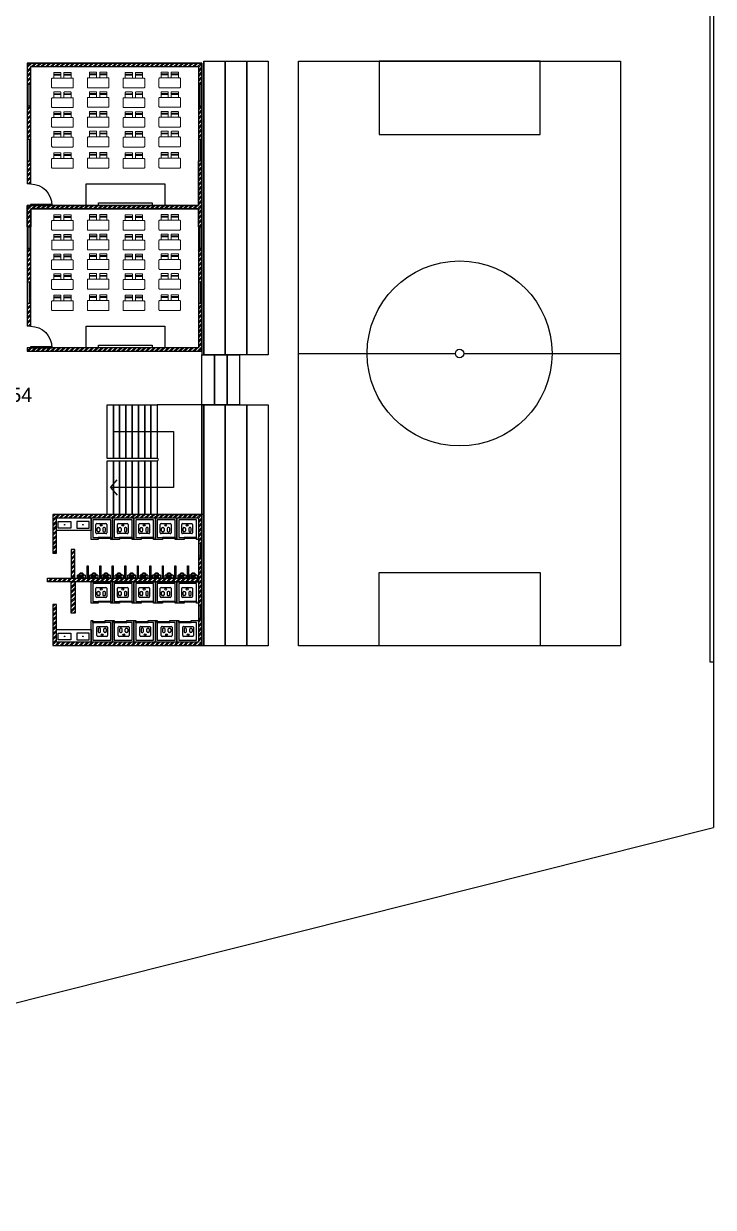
# Model space of a CAD drawing. Header units: metres. Extents: x 217 to 1422, y -179 to 129.
# Drawn here: x 1235.7 to 1274.2, y 19.9 to 86.1 of the extents above; entities that cross this region are included whole.
import ezdxf

# ---------------------------------------------------------------- set-up
doc = ezdxf.new("R2010")
doc.units = ezdxf.units.M
doc.header["$LTSCALE"] = 0.5
doc.header["$MEASUREMENT"] = 0
doc.layers.add('FURNITURE F 1 100', color=255, linetype='Continuous', lineweight=13)
doc.styles.get("Standard").update_dxf_attribs({"font": 'arial.ttf'})
pattern_1 = [(45, (801.5905, 0), (-0.13258252, 0.13258252), []), (45, (801.67888, 0), (-0.13258252, 0.13258252), [])]

# ---------------------------------------------------------------- blocks, each defined once
blk = doc.blocks.new('*U20')
at = {"transparency": 33554687}
for p, q in [((-40, 0), (-40, 6)), ((0, 0), (0, 6))]:
    blk.add_line(p, q, dxfattribs=at)
blk.add_lwpolyline([(0, 0), (-40, 0), (-40, 1.75), (0, 1.75)], close=True, dxfattribs=at)
blk = doc.blocks.new('xixom3')
for p, q in [((-360, 56), (-360, 608)), ((-304, 665), (304, 665)), ((304, 0), (-304, 0)), ((-273, 179), (-273, 343)), ((-216, 399), (-163, 399)), ((-163, 122), (-216, 122)), ((-107, 343), (-107, 179)), ((107, 343), (107, 179)), ((216, 399), (163, 399)), ((163, 122), (216, 122)), ((273, 179), (273, 343)), ((360, 608), (360, 56))]:
    blk.add_line(p, q)
blk.add_circle((0, 553), 60.6)
for centre, start, end in [((-304, 608), 90, 180), ((-304, 56), 180, 270), ((-216, 343), 90, 180), ((-216, 179), 180, 270), ((-163, 343), 0, 90), ((-163, 179), 270, 0), ((163, 343), 90, 180), ((163, 179), 180, 270), ((216, 343), 0, 90), ((216, 179), 270, 0), ((304, 608), 0, 90), ((304, 56), 270, 0)]:
    blk.add_arc(centre, 56.4, start, end)
blk = doc.blocks.new('mb-tieunam2')
for p, q in [((-225, 0), (225, 0)), ((-225, -175), (-225, 0)), ((96.25, 0), (166.25, 0)), ((225, 0), (225, -175)), ((-225, -175), (-175, -175)), ((-175, -175), (-150, -150)), ((-150, -150), (150, -150)), ((-24.5, -66.2525), (-122.5, -66.2525)), ((-122.5, -83.75), (-24.5, -83.75)), ((19.325, -57.5), (113.75, -57.5)), ((113.75, -92.5), (19.6, -92.5)), ((105, -8.75), (157.5, -8.75)), ((105, -40), (105, -48.75)), ((157.5, -40), (105, -40)), ((105, -48.75), (157.5, -48.75)), ((105, -101.25), (105, -110.0025)), ((157.5, -101.25), (105, -101.25)), ((105, -110.0025), (157.5, -110.0025)), ((113.75, -8.75), (113.75, -40)), ((113.75, -48.75), (113.75, -101.25)), ((148.75, -40), (148.75, -8.75)), ((148.75, -101.25), (148.75, -48.75)), ((150, -150), (175, -175)), ((157.5, -48.75), (157.5, -40)), ((157.5, -110.0025), (157.5, -101.25)), ((175, -175), (225, -175))]:
    blk.add_line(p, q)
blk.add_circle((0, -75), 26.25)
for centre, radius, start, end in [((105.375, 0.385), 9.1422, 182.4084, 267.5916), ((157.125, 0.385), 9.1422, 272.4084, 357.5916), ((0, -150), 150, 180, 0), ((-122.5, -75), 8.75, 90, 270), ((0, -150), 112.5, 180, 0), ((0, -75), 43.75, 22.85047, 168.577), ((0, -75), 43.75, 191.8763, 336.5863)]:
    blk.add_arc(centre, radius, start, end)
blk = doc.blocks.new('WC')
at = {"transparency": 33554687}
for points in [[(365.917, 44.487), (365.917, 46.455), (373.849, 46.455), (373.849, 39.52), (365.917, 39.52), (365.917, 41.621), (365.717, 41.621), (365.717, 39.32), (374.049, 39.32), (374.049, 46.655), (365.717, 46.655), (365.717, 44.487)], [(365.917, 46.455), (367.849, 46.455), (367.849, 45.758), (365.917, 45.758)], [(368.949, 45.355), (368.949, 46.355), (367.949, 46.355), (367.949, 45.355), (368.249, 45.355), (368.249, 45.255), (367.849, 45.255), (367.849, 46.455), (369.049, 46.455), (369.049, 45.255), (368.949, 45.255)], [(370.149, 45.355), (370.149, 46.355), (369.149, 46.355), (369.149, 45.355), (369.449, 45.355), (369.449, 45.255), (369.049, 45.255), (369.049, 46.455), (370.249, 46.455), (370.249, 45.255), (370.149, 45.255)], [(371.349, 45.355), (371.349, 46.355), (370.349, 46.355), (370.349, 45.355), (370.649, 45.355), (370.649, 45.255), (370.249, 45.255), (370.249, 46.455), (371.449, 46.455), (371.449, 45.255), (371.349, 45.255)], [(372.549, 45.355), (372.549, 46.355), (371.549, 46.355), (371.549, 45.355), (371.849, 45.355), (371.849, 45.255), (371.449, 45.255), (371.449, 46.455), (372.649, 46.455), (372.649, 45.255), (372.549, 45.255)], [(373.749, 45.355), (373.749, 46.355), (372.749, 46.355), (372.749, 45.355), (373.049, 45.355), (373.049, 45.255), (372.649, 45.255), (372.649, 46.455), (373.849, 46.455), (373.849, 45.255), (373.749, 45.255)], [(366.022, 46.263), (366.718, 46.263), (366.718, 45.888), (366.022, 45.888)], [(367.745, 46.263), (367.049, 46.263), (367.049, 45.888), (367.745, 45.888)], [(366.741, 43.087), (366.941, 43.087), (366.941, 44.687), (366.741, 44.687)], [(367.689, 43.087), (367.639, 43.087), (367.639, 43.787), (367.689, 43.787)], [(368.389, 43.087), (368.339, 43.087), (368.339, 43.787), (368.389, 43.787)], [(369.089, 43.087), (369.039, 43.087), (369.039, 43.787), (369.089, 43.787)], [(369.789, 43.087), (369.739, 43.087), (369.739, 43.787), (369.789, 43.787)], [(370.489, 43.087), (370.439, 43.087), (370.439, 43.787), (370.489, 43.787)], [(371.189, 43.087), (371.139, 43.087), (371.139, 43.787), (371.189, 43.787)], [(371.889, 43.087), (371.839, 43.087), (371.839, 43.787), (371.889, 43.787)], [(372.589, 43.087), (372.539, 43.087), (372.539, 43.787), (372.589, 43.787)], [(373.289, 43.087), (373.239, 43.087), (373.239, 43.787), (373.289, 43.787)], [(365.417, 43.087), (373.849, 43.087), (373.849, 42.887), (365.417, 42.887)], [(366.746, 42.887), (366.964, 42.887), (366.964, 41.132), (366.746, 41.132)], [(368.949, 41.787), (368.949, 42.787), (367.949, 42.787), (367.949, 41.787), (368.249, 41.787), (368.249, 41.687), (367.849, 41.687), (367.849, 42.887), (369.049, 42.887), (369.049, 41.687), (368.949, 41.687)], [(370.149, 41.787), (370.149, 42.787), (369.149, 42.787), (369.149, 41.787), (369.449, 41.787), (369.449, 41.687), (369.049, 41.687), (369.049, 42.887), (370.249, 42.887), (370.249, 41.687), (370.149, 41.687)], [(371.349, 41.787), (371.349, 42.787), (370.349, 42.787), (370.349, 41.787), (370.649, 41.787), (370.649, 41.687), (370.249, 41.687), (370.249, 42.887), (371.449, 42.887), (371.449, 41.687), (371.349, 41.687)], [(372.549, 41.787), (372.549, 42.787), (371.549, 42.787), (371.549, 41.787), (371.849, 41.787), (371.849, 41.687), (371.449, 41.687), (371.449, 42.887), (372.649, 42.887), (372.649, 41.687), (372.549, 41.687)], [(373.749, 41.787), (373.749, 42.787), (372.749, 42.787), (372.749, 41.787), (373.049, 41.787), (373.049, 41.687), (372.649, 41.687), (372.649, 42.887), (373.849, 42.887), (373.849, 41.687), (373.749, 41.687)], [(367.949, 40.62), (367.949, 39.62), (368.949, 39.62), (368.949, 40.62), (368.649, 40.62), (368.649, 40.72), (369.049, 40.72), (369.049, 39.52), (367.849, 39.52), (367.849, 40.72), (367.949, 40.72)], [(369.149, 40.62), (369.149, 39.62), (370.149, 39.62), (370.149, 40.62), (369.849, 40.62), (369.849, 40.72), (370.249, 40.72), (370.249, 39.52), (369.049, 39.52), (369.049, 40.72), (369.149, 40.72)], [(370.349, 40.62), (370.349, 39.62), (371.349, 39.62), (371.349, 40.62), (371.049, 40.62), (371.049, 40.72), (371.449, 40.72), (371.449, 39.52), (370.249, 39.52), (370.249, 40.72), (370.349, 40.72)], [(371.549, 40.62), (371.549, 39.62), (372.549, 39.62), (372.549, 40.62), (372.249, 40.62), (372.249, 40.72), (372.649, 40.72), (372.649, 39.52), (371.449, 39.52), (371.449, 40.72), (371.549, 40.72)], [(372.749, 40.62), (372.749, 39.62), (373.749, 39.62), (373.749, 40.62), (373.449, 40.62), (373.449, 40.72), (373.849, 40.72), (373.849, 39.52), (372.649, 39.52), (372.649, 40.72), (372.749, 40.72)], [(365.917, 40.217), (367.849, 40.217), (367.849, 39.52), (365.917, 39.52)], [(366.022, 40.025), (366.718, 40.025), (366.718, 39.65), (366.022, 39.65)], [(367.745, 40.025), (367.049, 40.025), (367.049, 39.65), (367.745, 39.65)]]:
    blk.add_lwpolyline(points, close=True, dxfattribs=at)
for centre in [(366.37, 46.075), (367.397, 46.075), (366.37, 39.837), (367.397, 39.837)]:
    blk.add_circle(centre, 0.0158, dxfattribs=at)
for name, p, xscale, yscale, zscale in [('xixom3', (368.423, 45.581), 0.0008390603702762252, 0.0008390603702762252, 0.0008390603702762252), ('xixom3', (369.623, 45.581), 0.0008390603702762252, 0.0008390603702762252, 0.0008390603702762252), ('xixom3', (370.823, 45.581), 0.0008390603702762252, 0.0008390603702762252, 0.0008390603702762252), ('xixom3', (372.023, 45.581), 0.0008390603702762252, 0.0008390603702762252, 0.0008390603702762252), ('xixom3', (373.223, 45.581), 0.0008390603702762252, 0.0008390603702762252, 0.0008390603702762252), ('xixom3', (368.423, 42.013), 0.0008390603702762252, 0.0008390603702762252, 0.0008390603702762252), ('xixom3', (369.623, 42.013), 0.0008390603702762252, 0.0008390603702762252, 0.0008390603702762252), ('xixom3', (370.823, 42.013), 0.0008390603702762252, 0.0008390603702762252, 0.0008390603702762252), ('xixom3', (372.023, 42.013), 0.0008390603702762252, 0.0008390603702762252, 0.0008390603702762252), ('xixom3', (373.223, 42.013), 0.0008390603702762252, 0.0008390603702762252, 0.0008390603702762252), ('*U20', (367.949, 40.615), -0.01749999999999975, 0.01749999999999975, 0.01749999999999975), ('*U20', (369.149, 40.615), -0.01749999999999975, 0.01749999999999975, 0.01749999999999975), ('*U20', (370.349, 40.615), -0.01749999999999975, 0.01749999999999975, 0.01749999999999975), ('*U20', (371.549, 40.615), -0.01749999999999975, 0.01749999999999975, 0.01749999999999975), ('*U20', (372.749, 40.615), -0.01749999999999975, 0.01749999999999975, 0.01749999999999975)]:
    blk.add_blockref(name, p, dxfattribs=dict(at, xscale=xscale, yscale=yscale, zscale=zscale))
at = {"transparency": 33554687, "rotation": 180}
for name, p, xscale, yscale, zscale in [('*U20', (368.949, 45.36), -0.01749999999999975, 0.01749999999999975, 0.01749999999999975), ('*U20', (370.149, 45.36), -0.01749999999999975, 0.01749999999999975, 0.01749999999999975), ('*U20', (371.349, 45.36), -0.01749999999999975, 0.01749999999999975, 0.01749999999999975), ('*U20', (372.549, 45.36), -0.01749999999999975, 0.01749999999999975, 0.01749999999999975), ('*U20', (373.749, 45.36), -0.01749999999999975, 0.01749999999999975, 0.01749999999999975), ('mb-tieunam2', (367.302, 43.087), 0.000966153071577638, 0.000966153071577638, 0.000966153071577638), ('mb-tieunam2', (368.007, 43.087), 0.000966153071577638, 0.000966153071577638, 0.000966153071577638), ('mb-tieunam2', (368.696, 43.087), 0.000966153071577638, 0.000966153071577638, 0.000966153071577638), ('mb-tieunam2', (369.421, 43.087), 0.000966153071577638, 0.000966153071577638, 0.000966153071577638), ('mb-tieunam2', (370.126, 43.087), 0.000966153071577638, 0.000966153071577638, 0.000966153071577638), ('mb-tieunam2', (370.805, 43.087), 0.000966153071577638, 0.000966153071577638, 0.000966153071577638), ('mb-tieunam2', (371.51, 43.087), 0.000966153071577638, 0.000966153071577638, 0.000966153071577638), ('mb-tieunam2', (372.215, 43.087), 0.000966153071577638, 0.000966153071577638, 0.000966153071577638), ('mb-tieunam2', (372.929, 43.087), 0.000966153071577638, 0.000966153071577638, 0.000966153071577638), ('mb-tieunam2', (373.57, 43.087), 0.000966153071577638, 0.000966153071577638, 0.000966153071577638), ('*U20', (368.949, 41.792), -0.01749999999999975, 0.01749999999999975, 0.01749999999999975), ('*U20', (370.149, 41.792), -0.01749999999999975, 0.01749999999999975, 0.01749999999999975), ('*U20', (371.349, 41.792), -0.01749999999999975, 0.01749999999999975, 0.01749999999999975), ('*U20', (372.549, 41.792), -0.01749999999999975, 0.01749999999999975, 0.01749999999999975), ('*U20', (373.749, 41.792), -0.01749999999999975, 0.01749999999999975, 0.01749999999999975), ('xixom3', (368.476, 40.394), 0.0008390603702762252, 0.0008390603702762252, 0.0008390603702762252), ('xixom3', (369.676, 40.394), 0.0008390603702762252, 0.0008390603702762252, 0.0008390603702762252), ('xixom3', (370.876, 40.394), 0.0008390603702762252, 0.0008390603702762252, 0.0008390603702762252), ('xixom3', (372.076, 40.394), 0.0008390603702762252, 0.0008390603702762252, 0.0008390603702762252), ('xixom3', (373.276, 40.394), 0.0008390603702762252, 0.0008390603702762252, 0.0008390603702762252)]:
    blk.add_blockref(name, p, dxfattribs=dict(at, xscale=xscale, yscale=yscale, zscale=zscale))
blk = doc.blocks.new('BENCH1')
at = {"layer": 'FURNITURE F 1 100', "linetype": 'ByBlock', "transparency": 33554687}
for p, q in [((336.583, 46.751), (336.33, 46.751)), ((336.625, 46.35), (336.33, 46.35)), ((336.55, 46.726), (336.55, 46.375)), ((336.625, 46.182), (336.33, 46.182)), ((336.583, 45.781), (336.33, 45.781)), ((336.55, 45.806), (336.55, 46.157))]:
    blk.add_line(p, q, dxfattribs=at)
blk.add_lwpolyline([(336.29, 46.866), (335.82, 46.866, 0.414214), (335.78, 46.826), (335.78, 45.706, 0.414214), (335.82, 45.666), (336.29, 45.666, 0.414214), (336.33, 45.706), (336.33, 46.826, 0.414214)], format="xyb", close=True, dxfattribs=at)
for points in [[(336.65, 46.373), (336.65, 46.726, 0.414214), (336.625, 46.751), (336.53, 46.75, 0.41131), (336.5, 46.72), (336.5, 46.381, 0.411531), (336.53, 46.351), (336.625, 46.35, 0.414214), (336.65, 46.375)], [(336.65, 46.157, 0.414214), (336.625, 46.182), (336.53, 46.181, 0.411531), (336.5, 46.151), (336.5, 45.812, 0.41131), (336.53, 45.782), (336.625, 45.781, 0.414214), (336.65, 45.806), (336.65, 46.159)]]:
    blk.add_lwpolyline(points, format="xyb", dxfattribs=at)
for centre, start, end in [((336.575, 46.725), 90, 180), ((336.575, 46.376), 180.0433, 270.0433), ((336.575, 46.156), 89.9567, 179.9567), ((336.575, 45.807), 180, 270)]:
    blk.add_arc(centre, 0.025, start, end, dxfattribs=at)
blk = doc.blocks.new('*U14')
for p, q in [((-40, 0), (-40, 6)), ((0, 0), (0, 6))]:
    blk.add_line(p, q)
blk.add_lwpolyline([(0, 0), (0, -40), (-1.75, -40), (-1.75, 0)], close=True)
blk.add_arc((0, 0), 40, 180, 270)
blk = doc.blocks.new('PLAN GF')
at = {"ltscale": 0.5, "transparency": 33554636}
h = blk.add_hatch(dxfattribs=at)
h.set_pattern_fill('ANSI32', color=256, scale=0.5)
h.set_pattern_definition(pattern_1)
h.paths.add_polyline_path([(1131.279, 82.772), (1121.007, 82.772), (1121.007, 81.196), (1121.207, 81.196), (1121.207, 82.572), (1128.452, 82.572), (1128.452, 78.796), (1128.557, 78.796), (1128.652, 78.796), (1128.652, 82.572), (1131.279, 82.572)])
h.paths.add_polyline_path([(1121.207, 79.696), (1121.007, 79.696), (1121.007, 76.696), (1121.207, 76.696)])
h.paths.add_polyline_path([(1121.207, 75.196), (1121.007, 75.196), (1121.007, 72.242), (1121.207, 72.242), (1121.207, 73.619), (1128.452, 73.619), (1128.452, 69.842), (1128.652, 69.842), (1128.652, 73.619), (1128.652, 77.396), (1128.452, 77.396), (1128.452, 73.819), (1121.207, 73.819)])
h.paths.add_polyline_path([(1121.207, 70.742), (1121.007, 70.742), (1121.007, 67.742), (1121.207, 67.742)])
h.paths.add_polyline_path([(1128.652, 68.442), (1128.452, 68.442), (1128.452, 64.866), (1121.207, 64.866), (1121.207, 66.242), (1121.007, 66.242), (1121.007, 63.289), (1121.207, 63.289), (1121.207, 64.666), (1128.452, 64.666), (1128.452, 60.889), (1128.652, 60.889), (1128.652, 64.666)])
h.paths.add_polyline_path([(1121.207, 61.789), (1121.007, 61.789), (1121.007, 58.789), (1121.207, 58.789)])
h.paths.add_polyline_path([(1130.769, 55.712), (1128.652, 55.712), (1128.652, 59.489), (1128.452, 59.489), (1128.452, 55.912), (1121.207, 55.912), (1121.207, 57.289), (1121.007, 57.289), (1121.007, 55.712), (1121.007, 47.759), (1121.207, 47.759), (1121.207, 55.512), (1130.569, 55.512), (1130.569, 53.813), (1130.674, 53.813), (1130.769, 53.813)])
h.paths.add_polyline_path([(1130.769, 52.413), (1130.569, 52.413), (1130.569, 47.759), (1130.769, 47.759)], flags=17)
h.paths.add_polyline_path([(1136.995, 47.859), (1132.814, 47.859), (1132.814, 37.599), (1133.014, 37.599), (1133.014, 47.659), (1136.995, 47.659)])
h.paths.add_polyline_path([(1142.576, 47.859), (1138.395, 47.859), (1138.395, 47.659), (1142.376, 47.659), (1142.376, 37.599), (1142.576, 37.599)])
h.paths.add_polyline_path([(1136.161, 58.286), (1135.838, 58.286), (1135.838, 57.209), (1136.038, 57.209), (1136.038, 58.086), (1136.161, 58.086)])
h.paths.add_polyline_path([(1144.201, 58.286), (1137.161, 58.286), (1137.161, 58.086), (1144.201, 58.086)])
h.paths.add_polyline_path([(1136.038, 55.709), (1135.838, 55.709), (1135.838, 52.709), (1136.038, 52.709)])
h.paths.add_polyline_path([(1136.038, 51.209), (1135.838, 51.209), (1135.838, 50.132), (1137.719, 50.132), (1137.719, 50.332), (1136.038, 50.332)])
h.paths.add_polyline_path([(1142.219, 50.332), (1139.219, 50.332), (1139.219, 50.132), (1142.219, 50.132)])
h.paths.add_polyline_path([(1151.782, 50.332), (1148.782, 50.332), (1148.782, 50.132), (1151.782, 50.132)])
h.paths.add_polyline_path([(1156.844, 50.332), (1155.163, 50.332), (1155.163, 58.086), (1155.485, 58.086), (1155.485, 58.286), (1154.963, 58.286), (1154.963, 58.106), (1154.963, 56.906), (1154.963, 50.332), (1153.282, 50.332), (1153.282, 50.132), (1155.163, 50.132), (1156.844, 50.132)])
h.paths.add_polyline_path([(1153.763, 58.286), (1146.744, 58.286), (1146.744, 58.086), (1153.763, 58.086)])
h.paths.add_polyline_path([(1145.744, 58.286), (1145.401, 58.286), (1145.401, 58.106), (1145.401, 56.906), (1145.401, 50.332), (1143.719, 50.332), (1143.719, 50.132), (1145.601, 50.132), (1147.282, 50.132), (1147.282, 50.332), (1145.601, 50.332), (1145.601, 58.086), (1145.744, 58.086)])
h.paths.add_polyline_path([(1163.325, 58.286), (1156.485, 58.286), (1156.485, 58.086), (1163.325, 58.086)])
h.paths.add_polyline_path([(1164.725, 58.286), (1164.525, 58.286), (1164.525, 58.106), (1164.525, 56.906), (1164.525, 50.332), (1162.844, 50.332), (1162.844, 50.132), (1164.725, 50.132)])
h.paths.add_polyline_path([(1161.344, 50.332), (1158.344, 50.332), (1158.344, 50.132), (1161.344, 50.132)])
h.paths.add_polyline_path([(1145.674, 92.018), (1145.474, 92.018), (1145.474, 91.085), (1145.674, 91.085)])
h.paths.add_polyline_path([(1145.674, 89.885), (1145.474, 89.885), (1145.474, 85.988), (1151.064, 85.988), (1151.064, 86.188), (1145.674, 86.188), (1145.674, 87.638), (1145.674, 87.988), (1145.674, 88.338), (1145.674, 88.688), (1145.674, 89.059), (1146.724, 89.059), (1146.724, 89.238), (1148.965, 89.238), (1148.965, 89.259), (1148.248, 89.259), (1145.674, 89.259)])
h.paths.add_polyline_path([(1150.374, 90.09), (1150.174, 90.09), (1150.174, 89.259), (1149.165, 89.259), (1149.165, 89.059), (1150.374, 89.059)])
h.paths.add_polyline_path([(1150.374, 92.207), (1150.174, 92.207), (1150.174, 91.974), (1150.374, 91.974)])
h.paths.add_polyline_path([(1150.374, 93.481), (1150.174, 93.481), (1150.174, 93.207), (1150.279, 93.207), (1150.374, 93.207)])
h.paths.add_polyline_path([(1145.674, 94.149), (1145.474, 94.149), (1145.474, 93.218), (1145.674, 93.218)])
h.paths.add_polyline_path([(1145.674, 95.788), (1150.174, 95.788), (1150.174, 95.598), (1150.374, 95.598), (1150.374, 95.788), (1150.954, 95.788), (1150.954, 95.988), (1145.474, 95.988), (1145.474, 95.349), (1145.674, 95.349)])
h.paths.add_polyline_path([(1160.474, 95.988), (1154.994, 95.988), (1154.994, 95.788), (1160.274, 95.788), (1160.274, 92.959), (1155.574, 92.959), (1155.574, 92.759), (1155.774, 92.759), (1156.728, 92.759), (1160.274, 92.759), (1160.274, 89.259), (1156.982, 89.259), (1156.982, 89.238), (1159.224, 89.238), (1159.224, 89.059), (1160.274, 89.059), (1160.274, 86.188), (1154.884, 86.188), (1154.884, 85.988), (1160.474, 85.988)])
h.paths.add_polyline_path([(1156.782, 89.259), (1155.774, 89.259), (1155.774, 91.759), (1155.574, 91.759), (1155.574, 89.059), (1156.782, 89.059)], flags=17)
h.paths.add_polyline_path([(1155.539, 72.26), (1158.114, 72.26), (1158.114, 73.909), (1155.539, 73.909)], flags=9)
h.paths.add_polyline_path([(1163.07, 64.51), (1166.298, 64.51), (1166.298, 66.159), (1163.07, 66.159)], flags=9)
at = {"ltscale": 0.5, "transparency": 33554687}
h = blk.add_hatch(dxfattribs=at)
h.set_pattern_fill('ANSI32', color=256, scale=0.5)
h.set_pattern_definition(pattern_1)
h.paths.add_polyline_path([(1162.979, 94.584), (1164.666, 94.584), (1164.666, 94.784), (1162.78, 94.784), (1162.782, 89.038), (1162.779, 86.631), (1162.979, 86.631)])
h.paths.add_polyline_path([(1169.387, 94.784), (1165.866, 94.784), (1165.866, 94.584), (1169.387, 94.584)])
h.paths.add_polyline_path([(1172.541, 94.784), (1170.587, 94.784), (1170.587, 94.584), (1172.341, 94.584), (1172.341, 93.707), (1172.541, 93.707)])
h.paths.add_polyline_path([(1172.541, 92.507), (1172.341, 92.507), (1172.341, 90.753), (1172.541, 90.753)])
h.paths.add_polyline_path([(1172.541, 89.553), (1172.341, 89.553), (1172.341, 86.831), (1164.179, 86.831), (1164.179, 86.631), (1172.541, 86.631)])
h.paths.add_polyline_path([(1166.077, 83.688), (1175.44, 83.688), (1175.44, 82.704), (1175.64, 82.704), (1175.64, 83.888), (1165.877, 83.888), (1165.877, 82.704), (1166.077, 82.704)])
h.paths.add_polyline_path([(1166.077, 81.504), (1165.877, 81.504), (1165.877, 79.629), (1166.077, 79.629)])
h.paths.add_polyline_path([(1166.077, 78.429), (1165.877, 78.429), (1165.877, 77.134), (1166.077, 77.134)])
h.paths.add_polyline_path([(1175.64, 81.504), (1175.44, 81.504), (1175.44, 79.629), (1175.64, 79.629)])
h.paths.add_polyline_path([(1166.077, 73.54), (1165.877, 73.54), (1165.877, 71.666), (1166.077, 71.666)])
h.paths.add_polyline_path([(1166.077, 70.466), (1165.877, 70.466), (1165.877, 69.181), (1166.057, 69.181), (1166.077, 69.181)], flags=17)
h.paths.add_polyline_path([(1175.64, 70.466), (1175.44, 70.466), (1175.44, 67.981), (1166.077, 67.981), (1165.877, 67.981), (1165.877, 67.781), (1175.64, 67.781)])
h.paths.add_polyline_path([(1175.64, 73.54), (1175.44, 73.54), (1175.44, 71.666), (1175.64, 71.666)])
h.paths.add_polyline_path([(1155.539, 72.26), (1158.114, 72.26), (1158.114, 73.909), (1155.539, 73.909)], flags=9)
h.paths.add_polyline_path([(1163.07, 64.51), (1166.298, 64.51), (1166.298, 66.159), (1163.07, 66.159)], flags=9)
h = blk.add_hatch(dxfattribs=at)
h.set_pattern_fill('ANSI32', color=256, scale=0.5)
h.set_pattern_definition(pattern_1)
h.paths.add_polyline_path([(1175.64, 78.429), (1175.44, 78.429), (1175.44, 75.934), (1169.159, 75.934), (1165.877, 75.934), (1165.877, 74.74), (1166.077, 74.74), (1166.077, 75.734), (1175.44, 75.734), (1175.44, 74.74), (1175.64, 74.74)])
at = {"ltscale": 0.5, "transparency": 33554636}
h = blk.add_hatch(dxfattribs=at)
h.set_pattern_fill('ANSI32', color=256, scale=0.5)
h.set_pattern_definition(pattern_1)
h.paths.add_polyline_path([(1175.64, 58.668), (1167.308, 58.668), (1167.308, 56.5), (1167.508, 56.5), (1167.508, 58.468), (1175.44, 58.468), (1175.44, 57.06), (1175.64, 57.06)])
h.paths.add_polyline_path([(1175.64, 56.36), (1175.44, 56.36), (1175.44, 53.576), (1175.64, 53.576)])
h.paths.add_polyline_path([(1175.44, 55.1), (1167.008, 55.1), (1167.008, 54.9), (1175.44, 54.9)])
h.paths.add_polyline_path([(1168.531, 56.7), (1168.331, 56.7), (1168.331, 55.1), (1168.531, 55.1)])
h.paths.add_polyline_path([(1168.554, 54.9), (1168.336, 54.9), (1168.336, 53.144), (1168.554, 53.144)])
h.paths.add_polyline_path([(1167.508, 53.634), (1167.308, 53.634), (1167.308, 51.332), (1175.64, 51.332), (1175.64, 52.876), (1175.44, 52.876), (1175.44, 51.532), (1167.508, 51.532)])
at = {"transparency": 33554687}
for p, q in [((1204.224, 128.718), (1204.224, 41.178)), ((1165.877, 83.888), (1175.64, 83.888)), ((1175.64, 83.888), (1175.64, 67.581)), ((1175.74, 83.988), (1175.74, 67.581)), ((1166.077, 77.134), (1165.877, 77.134)), ((1166.077, 75.734), (1175.44, 75.734)), ((1166.077, 69.181), (1165.877, 69.181)), ((1175.64, 67.581), (1175.74, 67.581)), ((1175.64, 64.796), (1175.64, 51.332)), ((1175.64, 64.796), (1175.74, 64.796)), ((1175.74, 64.796), (1175.74, 51.332)), ((1170.689, 63.296), (1174.054, 63.296)), ((1174.054, 63.296), (1174.054, 60.168)), ((1170.532, 60.168), (1170.91, 60.59)), ((1174.054, 60.168), (1170.532, 60.168)), ((1170.532, 60.168), (1170.91, 59.745)), ((1175.74, 51.332), (1175.64, 51.332)), ((1119.764, 19.948), (1204.224, 41.178))]:
    blk.add_line(p, q, dxfattribs=at)
at = {"ltscale": 0.5, "transparency": 33554687}
for p, q in [((1204.024, 90.545), (1204.024, 50.431)), ((1204.224, 90.545), (1204.224, 50.431)), ((1165.877, 82.704), (1166.077, 82.704)), ((1165.977, 81.504), (1165.977, 82.704)), ((1175.44, 82.704), (1175.64, 82.704)), ((1175.54, 81.504), (1175.54, 82.704)), ((1165.877, 81.504), (1166.077, 81.504)), ((1175.44, 81.504), (1175.64, 81.504)), ((1165.877, 79.629), (1166.077, 79.629)), ((1165.977, 79.629), (1165.977, 78.429)), ((1175.44, 79.629), (1175.64, 79.629)), ((1175.54, 79.629), (1175.54, 78.429)), ((1165.877, 78.429), (1166.077, 78.429)), ((1175.44, 78.429), (1175.64, 78.429)), ((1165.877, 74.74), (1166.077, 74.74)), ((1165.977, 73.54), (1165.977, 74.74)), ((1175.44, 74.74), (1175.64, 74.74)), ((1175.54, 73.54), (1175.54, 74.74)), ((1165.877, 73.54), (1166.077, 73.54)), ((1175.44, 73.54), (1175.64, 73.54)), ((1165.877, 71.666), (1166.077, 71.666)), ((1165.977, 71.666), (1165.977, 70.466)), ((1175.44, 71.666), (1175.64, 71.666)), ((1175.54, 71.666), (1175.54, 70.466)), ((1165.877, 70.466), (1166.077, 70.466)), ((1175.44, 70.466), (1175.64, 70.466)), ((1181.043, 67.66), (1189.806, 67.66)), ((1190.281, 67.66), (1199.043, 67.66)), ((1175.44, 57.06), (1175.64, 57.06)), ((1175.54, 57.06), (1175.54, 56.36)), ((1175.44, 56.36), (1175.64, 56.36)), ((1175.44, 53.576), (1175.64, 53.576)), ((1175.54, 53.576), (1175.54, 52.876)), ((1175.44, 52.876), (1175.64, 52.876)), ((1204.024, 50.431), (1204.224, 50.431))]:
    blk.add_line(p, q, dxfattribs=at)
at = {"transparency": 33554687}
for points in [[(1175.64, 75.734), (1175.64, 75.734), (1175.64, 83.888), (1165.877, 83.888), (1165.877, 77.134)], [(1166.077, 77.134), (1166.077, 83.688), (1175.44, 83.688), (1175.44, 75.934), (1169.159, 75.934)], [(1167.257, 75.934), (1166.077, 75.934), (1165.877, 75.934)], [(1166.077, 69.181), (1166.077, 75.734), (1175.44, 75.734), (1175.44, 67.981), (1166.077, 67.981), (1165.877, 67.981), (1165.877, 67.781), (1175.64, 67.781), (1175.64, 75.934)], [(1175.44, 75.934), (1165.877, 75.934), (1165.877, 69.181)], [(1173.14, 61.668), (1173.14, 58.668), (1175.64, 58.668), (1175.64, 64.796), (1173.14, 64.796)]]:
    blk.add_lwpolyline(points, dxfattribs=at)
for points in [[(1175.74, 83.988), (1176.94, 83.988), (1176.94, 67.581), (1175.74, 67.581)], [(1176.94, 83.988), (1178.14, 83.988), (1178.14, 67.581), (1176.94, 67.581)], [(1178.14, 83.988), (1179.34, 83.988), (1179.34, 67.581), (1178.14, 67.581)], [(1181.043, 83.988), (1199.043, 83.988), (1199.043, 51.332), (1181.043, 51.332)], [(1173.559, 75.934), (1169.159, 75.934), (1169.159, 77.134), (1173.559, 77.134)], [(1172.859, 75.934), (1169.859, 75.934), (1169.859, 76.084), (1172.859, 76.084)], [(1173.559, 67.981), (1169.159, 67.981), (1169.159, 69.181), (1173.559, 69.181)], [(1172.859, 67.981), (1169.859, 67.981), (1169.859, 68.131), (1172.859, 68.131)], [(1175.64, 67.581), (1176.34, 67.581), (1176.34, 64.796), (1175.64, 64.796)], [(1176.34, 67.581), (1177.04, 67.581), (1177.04, 64.796), (1176.34, 64.796)], [(1177.04, 67.581), (1177.74, 67.581), (1177.74, 64.796), (1177.04, 64.796)], [(1170.689, 64.796), (1170.689, 61.796), (1170.339, 61.796), (1170.339, 64.796)], [(1171.039, 64.796), (1171.039, 61.796), (1170.689, 61.796), (1170.689, 64.796)], [(1171.389, 64.796), (1171.389, 61.796), (1171.039, 61.796), (1171.039, 64.796)], [(1171.739, 64.796), (1171.739, 61.796), (1171.389, 61.796), (1171.389, 64.796)], [(1172.089, 64.796), (1172.089, 61.796), (1171.739, 61.796), (1171.739, 64.796)], [(1172.439, 64.796), (1172.439, 61.796), (1172.089, 61.796), (1172.089, 64.796)], [(1172.79, 64.796), (1172.79, 61.796), (1172.44, 61.796), (1172.44, 64.796)], [(1173.14, 64.796), (1173.14, 61.796), (1172.79, 61.796), (1172.79, 64.796)], [(1175.64, 64.796), (1175.74, 64.796), (1175.74, 58.668), (1175.64, 58.668)], [(1175.74, 64.796), (1176.94, 64.796), (1176.94, 51.332), (1175.74, 51.332)], [(1176.94, 64.796), (1178.14, 64.796), (1178.14, 51.332), (1176.94, 51.332)], [(1178.14, 64.796), (1179.34, 64.796), (1179.34, 51.332), (1178.14, 51.332)], [(1170.689, 61.668), (1170.689, 58.668), (1170.339, 58.668), (1170.339, 61.668)], [(1171.039, 61.668), (1171.039, 58.668), (1170.689, 58.668), (1170.689, 61.668)], [(1171.389, 61.668), (1171.389, 58.668), (1171.039, 58.668), (1171.039, 61.668)], [(1171.74, 61.668), (1171.74, 58.668), (1171.39, 58.668), (1171.39, 61.668)], [(1172.09, 61.668), (1172.09, 58.668), (1171.74, 58.668), (1171.74, 61.668)], [(1172.44, 61.668), (1172.44, 58.668), (1172.09, 58.668), (1172.09, 61.668)], [(1172.79, 61.668), (1172.79, 58.668), (1172.44, 58.668), (1172.44, 61.668)], [(1173.14, 61.668), (1173.14, 58.668), (1172.79, 58.668), (1172.79, 61.668)]]:
    blk.add_lwpolyline(points, close=True, dxfattribs=at)
at = {"ltscale": 0.5, "transparency": 33554687}
for points in [[(1194.543, 83.988), (1185.548, 83.988), (1185.548, 79.899), (1194.543, 79.899)], [(1194.543, 51.332), (1185.548, 51.332), (1185.548, 55.421), (1194.543, 55.421)]]:
    blk.add_lwpolyline(points, close=True, dxfattribs=at)
blk.add_lwpolyline([(1175.44, 78.429), (1175.64, 78.429), (1175.64, 74.74), (1175.44, 74.74), (1175.44, 75.734), (1166.077, 75.734), (1166.077, 74.74), (1165.877, 74.74), (1165.877, 75.934), (1175.44, 75.934), (1175.44, 78.429)], dxfattribs=at)
for radius in [5.17, 0.237]:
    blk.add_circle((1190.043, 67.66), radius, dxfattribs=at)
at = {"transparency": 33554687}
blk.add_arc((1173.14, 61.732), 0.064, 270.00057, 90.00057, dxfattribs=at)
at = {"transparency": 33554687, "rotation": 89.99999999999999}
for p in [(1214.105, -253.284), (1216.105, -253.272), (1218.105, -253.284), (1220.105, -253.272), (1214.105, -254.379), (1216.105, -254.367), (1218.105, -254.379), (1220.105, -254.367), (1214.105, -255.484), (1216.105, -255.472), (1218.105, -255.484), (1220.105, -255.472), (1214.105, -256.584), (1216.105, -256.572), (1218.105, -256.584), (1220.105, -256.572), (1214.105, -257.772), (1216.105, -257.76), (1218.105, -257.772), (1220.105, -257.76), (1214.105, -261.237), (1216.105, -261.225), (1218.105, -261.237), (1220.105, -261.225), (1214.106, -262.337), (1216.106, -262.325), (1218.106, -262.337), (1220.105, -262.325), (1214.105, -263.437), (1216.105, -263.425), (1218.105, -263.437), (1220.105, -263.425), (1214.105, -264.537), (1216.105, -264.525), (1218.105, -264.537), (1220.105, -264.525), (1214.105, -265.725), (1216.105, -265.714), (1218.105, -265.725), (1220.105, -265.714)]:
    blk.add_blockref('BENCH1', p, dxfattribs=at)
at = {"transparency": 33554687, "xscale": -0.02999999999999977, "yscale": 0.02999999999999977, "zscale": 0.02999999999999977, "rotation": 90}
for p in [(1166.057, 75.934), (1166.057, 67.981)]:
    blk.add_blockref('*U14', p, dxfattribs=at)
at = {"transparency": 33554687}
blk.add_blockref('WC', (801.59, 12.013), dxfattribs=at)
at = {"transparency": 33554687, "insert": (1163.332, 65.75), "char_height": 0.8, "attachment_point": 1}
blk.add_mtext_dynamic_manual_height_columns('+0.54', width=0.987, gutter_width=1, heights=[0], dxfattribs=at)

msp = doc.modelspace()

# ---------------------------------------------------------------- block references
at = {"transparency": 33554687}
msp.add_blockref('PLAN GF', (69.981, 0), dxfattribs=at)

doc.saveas('drawing.dxf')
